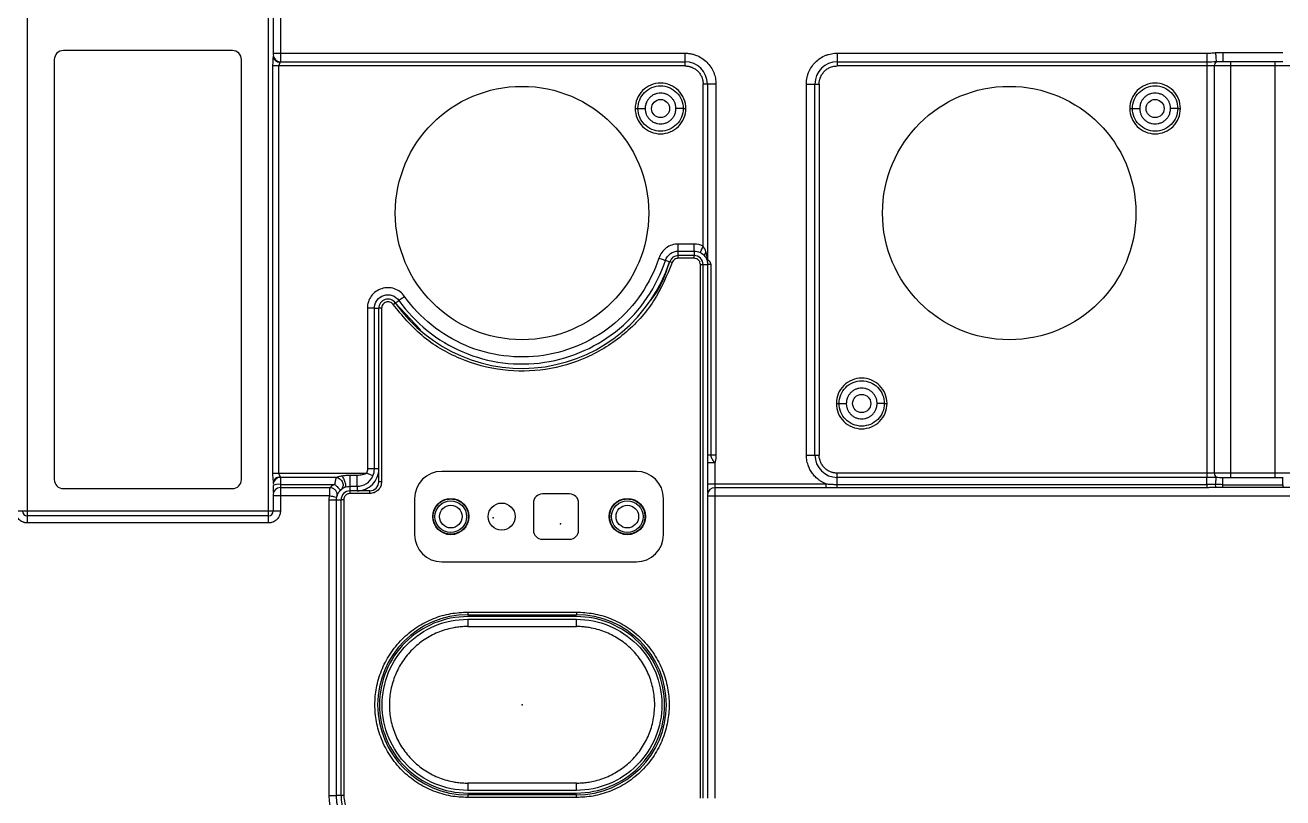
# Model space of a CAD drawing. Header units: millimetres. Extents: x -1 to 1576, y 30 to 633.
# Drawn here: x 791.5 to 930.4, y 96.2 to 181.6 of the extents above; entities that cross this region are included whole.
import ezdxf

# ---------------------------------------------------------------- set-up
doc = ezdxf.new("R2010")
doc.units = ezdxf.units.MM
doc.header["$PDSIZE"] = -1

msp = doc.modelspace()

# ---------------------------------------------------------------- linework, layer by layer
at = {"color": 7, "linetype": 'Continuous', "lineweight": 25}
for p, q in [((791.68, 234.83), (791.68, 126.61)), ((818.35, 126.61), (818.35, 234.83)), ((818.85, 184.91), (818.85, 178.34)), ((819.65, 185.71), (819.65, 177.53)), ((814.35, 178.81), (795.68, 178.81)), ((818.85, 178.21), (818.83, 177.95)), ((818.85, 178.53), (864.35, 178.53)), ((864.35, 178.53), (864.35, 177.11)), ((881.17, 178.53), (921.98, 178.53)), ((881.17, 178.53), (881.17, 177.11)), ((923.77, 178.61), (930.39, 178.61)), ((794.68, 177.81), (794.68, 131.41)), ((815.35, 131.41), (815.35, 177.81)), ((818.79, 177.11), (818.79, 132.11)), ((864.35, 177.11), (819.5, 177.11)), ((819.5, 132.11), (819.5, 177.11)), ((819.65, 177.58), (864.35, 177.58)), ((881.17, 177.58), (921.98, 177.58)), ((972.99, 177.11), (881.17, 177.11)), ((921.98, 177.58), (921.98, 131.64)), ((922.86, 132.11), (922.86, 177.11)), ((923.72, 177.61), (923.77, 177.62)), ((923.77, 177.61), (930.39, 177.61)), ((924.6, 177.61), (924.6, 131.61)), ((929.56, 131.61), (929.56, 177.61)), ((867.77, 175.11), (866.35, 175.11)), ((866.35, 157.2), (866.35, 175.11)), ((866.82, 175.11), (866.82, 155.74)), ((867.77, 175.11), (867.77, 134.11)), ((877.76, 134.11), (877.76, 175.11)), ((877.76, 175.11), (879.17, 175.11)), ((878.7, 134.11), (878.7, 175.11)), ((879.17, 175.11), (879.17, 134.11)), ((865.35, 157.43), (863.61, 157.43)), ((863.61, 156.65), (865.35, 156.65)), ((863.61, 155.86), (863.61, 156.16)), ((865.35, 156.16), (863.61, 156.16)), ((865.35, 155.86), (863.61, 155.86)), ((865.35, 155.86), (865.35, 156.16)), ((866.49, 156.13), (866.51, 156.16)), ((862.94, 155.38), (862.66, 155.48)), ((866.05, 96.2), (866.05, 155.16)), ((866.05, 155.16), (866.35, 155.16)), ((866.35, 96.2), (866.35, 155.16)), ((866.85, 155.16), (866.85, 134.11)), ((867.19, 155.16), (867.19, 134.11)), ((829.27, 150.34), (829.27, 132.58)), ((830.04, 132.58), (830.04, 150.34)), ((830.53, 132.58), (830.53, 150.34)), ((830.53, 131.16), (830.53, 150.34)), ((830.83, 150.34), (830.53, 150.34)), ((830.83, 150.34), (830.83, 131.16)), ((832.1, 150.75), (832.35, 150.92)), ((832.35, 150.92), (835.15, 147.94)), ((867.77, 134.11), (867.19, 134.11)), ((877.76, 134.11), (879.17, 134.11)), ((819.5, 132.11), (829.17, 132.11)), ((858.98, 132.31), (837.48, 132.31)), ((866.85, 133.24), (866.85, 130.94)), ((867.65, 133.24), (867.65, 96.2)), ((881.17, 130.87), (881.17, 132.11)), ((972.99, 132.11), (881.17, 132.11)), ((819.65, 131.69), (819.65, 127.91)), ((825.83, 131.64), (819.65, 131.64)), ((819.65, 130.87), (825.67, 130.87)), ((828.12, 131.86), (827.35, 131.86)), ((827.35, 130.66), (828.12, 130.66)), ((830.83, 131.16), (830.53, 131.16)), ((866.85, 130.94), (879.91, 130.94)), ((921.98, 131.64), (881.17, 131.64)), ((881.17, 130.87), (921.98, 130.87)), ((923.77, 131.6), (923.67, 131.61)), ((930.39, 131.61), (923.77, 131.61)), ((923.77, 130.84), (930.39, 130.84)), ((930.44, 131.61), (930.39, 131.61)), ((930.39, 130.84), (930.39, 130.51)), ((795.68, 130.41), (814.35, 130.41)), ((818.85, 129.79), (818.85, 127.91)), ((825.1, 129.61), (818.85, 129.61)), ((825.14, 130.5), (819.65, 130.5)), ((827.35, 129.86), (827.35, 130.16)), ((829.53, 130.16), (827.35, 130.16)), ((829.53, 129.86), (827.35, 129.86)), ((829.53, 129.86), (829.53, 130.16)), ((834.48, 129.31), (834.48, 125.31)), ((851.6, 129.81), (848.6, 129.81)), ((861.98, 125.31), (861.98, 129.31)), ((866.85, 129.79), (866.85, 96.2)), ((866.85, 129.61), (1148.02, 129.61)), ((879.91, 130.5), (867.65, 130.5)), ((921.98, 130.5), (881.17, 130.5)), ((930.39, 130.51), (923.77, 130.51)), ((819.65, 127.91), (790.38, 127.91)), ((825.05, 96.49), (825.05, 129.16)), ((825.85, 96.49), (825.85, 129.16)), ((826.35, 96.49), (826.35, 129.16)), ((826.65, 129.16), (826.35, 129.16)), ((826.65, 129.16), (826.65, 96.49)), ((847.6, 128.81), (847.6, 125.81)), ((852.6, 125.81), (852.6, 128.81)), ((818.35, 127.41), (791.68, 127.41)), ((818.35, 126.61), (791.68, 126.61)), ((848.6, 124.81), (851.6, 124.81)), ((837.48, 122.31), (858.98, 122.31)), ((840.35, 116.76), (852.35, 116.76)), ((840.35, 116.76), (840.35, 116.46)), ((852.35, 116.76), (852.35, 116.46)), ((840.35, 116.46), (852.35, 116.46)), ((852.35, 116.26), (840.35, 116.26)), ((840.35, 115.96), (852.35, 115.96)), ((840.35, 115.16), (852.35, 115.16)), ((852.35, 97.86), (840.35, 97.86)), ((826.65, 96.49), (826.35, 96.49)), ((852.35, 97.06), (840.35, 97.06)), ((840.35, 96.76), (852.35, 96.76)), ((840.35, 96.56), (840.35, 96.26)), ((852.35, 96.56), (840.35, 96.56)), ((852.35, 96.26), (840.35, 96.26)), ((852.35, 96.26), (852.35, 96.56))]:
    msp.add_line(p, q, dxfattribs=at)
for centre, radius in [((846.35, 160.86), 14), ((900.17, 160.86), 14), ((838.48, 127.31), 2), ((857.98, 127.31), 2), ((838.48, 127.31), 1.75), ((838.48, 127.31), 1.25), ((844.1, 127.31), 1.5), ((857.98, 127.31), 1.75), ((857.98, 127.31), 1.25)]:
    msp.add_circle(centre, radius, dxfattribs=at)
at = {"color": 141}
for centre in [(861.65, 172.41), (916.28, 172.41), (883.87, 139.81)]:
    msp.add_circle(centre, 1, dxfattribs=at)
at = {"color": 7, "linetype": 'Continuous', "lineweight": 25}
for centre, radius, start, end in [((795.68, 177.81), 1, 90, 180), ((814.35, 177.81), 1, 360, 90), ((819.63, 178.36), 0.778, 181.7358, 271.6365), ((864.35, 175.11), 2.47, 360, 90), ((881.17, 175.11), 2.47, 90, 180), ((923.41, 177.19), 0.562, 132.435, 187.8232), ((863.61, 155.16), 1, 90, 161.722), ((865.35, 155.16), 1, 0, 90), ((846.35, 160.86), 17.17, 215.3728, 341.722), ((831.53, 150.34), 1, 35.3728, 180), ((881.17, 134.11), 2.47, 180, 270), ((837.48, 129.31), 3, 90, 180), ((858.98, 129.31), 3, 360, 90), ((923.41, 132.04), 0.562, 172.1767, 227.5651), ((795.68, 131.41), 1, 180, 270), ((814.35, 131.41), 1, 270, 0), ((819.63, 130.86), 0.778, 88.3635, 178.2642), ((819.46, 129.58), 1.31, 81.4434, 117.6213), ((829.53, 131.16), 1, 270, 0), ((819.61, 129.75), 0.76, 86.9135, 176.5385), ((827.35, 129.16), 1, 90, 180), ((848.6, 128.81), 1, 90, 180), ((851.6, 128.81), 1, 0, 90), ((867.61, 129.74), 0.758, 86.7061, 176.2751), ((791.68, 127.91), 0.5, 180, 270), ((818.35, 127.91), 0.5, 270, 0), ((837.48, 125.31), 3, 180, 270), ((848.6, 125.81), 1, 180, 270), ((851.6, 125.81), 1, 270, 0), ((858.98, 125.31), 3, 270, 360), ((840.35, 106.51), 9.95, 90, 270), ((852.35, 106.51), 9.95, 270, 90), ((831.35, 96.49), 5, 180, 266.543)]:
    msp.add_arc(centre, radius, start, end, dxfattribs=at)
for points, knots in [([(818.83, 177.95), (818.83, 177.86), (818.81, 177.6), (818.8, 177.31), (818.79, 177.11)], [0, 0, 0, 0, 0.326958, 1, 1, 1, 1]), ([(818.87, 178.08), (818.86, 178.06), (818.86, 178.03), (818.85, 177.99), (818.84, 177.96)], [0, 0, 0, 0, 0.467361, 1, 1, 1, 1]), ([(818.85, 178.21), (818.85, 178.03), (818.94, 177.86), (819.24, 177.61), (819.44, 177.53), (819.65, 177.53)], [0, 0, 0, 0, 0.5, 0.5, 1, 1, 1, 1]), ([(864.35, 178.53), (864.41, 178.53), (864.54, 178.52), (864.72, 178.51), (864.9, 178.48), (865.08, 178.45), (865.26, 178.41), (865.43, 178.35), (865.77, 178.23), (866.24, 177.99), (866.78, 177.54), (867.23, 177), (867.49, 176.49), (867.64, 176.07), (867.71, 175.75), (867.76, 175.44), (867.76, 175.22), (867.77, 175.11)], [0, 0, 0, 0, 0.034552, 0.068858, 0.103016, 0.137128, 0.171294, 0.205615, 0.240191, 0.37006, 0.500029, 0.629897, 0.759866, 0.820152, 0.879909, 0.939678, 1, 1, 1, 1]), ([(877.76, 175.11), (877.76, 175.17), (877.76, 175.3), (877.77, 175.48), (877.8, 175.66), (877.83, 175.84), (877.88, 176.02), (877.93, 176.2), (878.05, 176.53), (878.3, 177), (878.74, 177.54), (879.28, 177.99), (879.79, 178.25), (880.22, 178.4), (880.53, 178.47), (880.85, 178.52), (881.06, 178.52), (881.17, 178.53)], [0, 0, 0, 0, 0.034552, 0.068858, 0.103016, 0.137128, 0.171294, 0.205615, 0.240191, 0.37006, 0.500029, 0.629897, 0.759866, 0.820152, 0.879909, 0.939678, 1, 1, 1, 1]), ([(921.98, 178.53), (922.06, 178.53), (922.22, 178.53), (922.45, 178.54), (922.7, 178.57), (922.87, 178.58), (922.95, 178.59)], [0, 0, 0, 0, 0.232371, 0.485289, 0.737412, 1, 1, 1, 1]), ([(921.98, 178.53), (921.98, 178.32), (921.98, 178.12), (921.98, 177.78), (921.98, 177.65), (921.98, 177.58)], [0, 0, 0, 0, 0.5, 0.5, 1, 1, 1, 1]), ([(922.95, 178.59), (923.01, 178.59), (923.13, 178.6), (923.32, 178.61), (923.54, 178.61), (923.69, 178.61), (923.77, 178.61)], [0, 0, 0, 0, 0.2078705, 0.4437567, 0.7077728, 1, 1, 1, 1]), ([(922.95, 178.59), (922.97, 178.35), (922.99, 178.12), (923.02, 177.77), (923.03, 177.64), (923.03, 177.6)], [0, 0, 0, 0, 0.5, 0.5, 1, 1, 1, 1]), ([(923.77, 178.61), (923.77, 178.35), (923.77, 178.09), (923.77, 177.72), (923.77, 177.61), (923.77, 177.61)], [0, 0, 0, 0, 0.5, 0.5, 1, 1, 1, 1]), ([(819.5, 177.11), (819.36, 177.11), (819.21, 177.11), (818.96, 177.11), (818.86, 177.11), (818.79, 177.11)], [0, 0, 0, 0, 0.5, 0.5, 1, 1, 1, 1]), ([(819.5, 177.11), (819.51, 177.13), (819.51, 177.16), (819.52, 177.22), (819.54, 177.28), (819.57, 177.34), (819.6, 177.4), (819.63, 177.45), (819.65, 177.49), (819.65, 177.52), (819.65, 177.53)], [0, 0, 0, 0, 0.093473, 0.199227, 0.318609, 0.452554, 0.639913, 0.713269, 0.868005, 1, 1, 1, 1]), ([(864.35, 177.11), (864.39, 177.11), (864.48, 177.11), (864.61, 177.1), (864.74, 177.08), (864.87, 177.05), (864.99, 177.01), (865.2, 176.93), (865.47, 176.79), (865.77, 176.54), (866.03, 176.23), (866.19, 175.92), (866.29, 175.63), (866.34, 175.37), (866.35, 175.2), (866.35, 175.11)], [0, 0, 0, 0, 0.041979, 0.083607, 0.125063, 0.166528, 0.208185, 0.250211, 0.375054, 0.500065, 0.624908, 0.749919, 0.833484, 0.91636, 1, 1, 1, 1]), ([(879.17, 175.11), (879.17, 175.16), (879.17, 175.24), (879.19, 175.36), (879.2, 175.49), (879.23, 175.61), (879.27, 175.73), (879.34, 175.94), (879.49, 176.22), (879.75, 176.54), (880.06, 176.8), (880.38, 176.96), (880.67, 177.06), (880.92, 177.1), (881.09, 177.11), (881.17, 177.11)], [0, 0, 0, 0, 0.040276, 0.080243, 0.120058, 0.159883, 0.199877, 0.240199, 0.370043, 0.500057, 0.629901, 0.759916, 0.840121, 0.919721, 1, 1, 1, 1]), ([(864.45, 172.41), (864.45, 172.78), (864.38, 173.15), (864.1, 173.82), (863.89, 174.13), (863.37, 174.65), (863.06, 174.86), (862.38, 175.14), (862.02, 175.21), (861.28, 175.21), (860.92, 175.14), (860.24, 174.86), (859.93, 174.65), (859.41, 174.13), (859.2, 173.82), (858.92, 173.15), (858.85, 172.78), (858.85, 172.41)], [0, 0, 0, 0, 0.125, 0.125, 0.25, 0.25, 0.375, 0.375, 0.5, 0.5, 0.625, 0.625, 0.75, 0.75, 0.875, 0.875, 1, 1, 1, 1]), ([(919.08, 172.41), (919.08, 172.78), (919.01, 173.15), (918.73, 173.82), (918.52, 174.13), (918, 174.65), (917.69, 174.86), (917.02, 175.14), (916.65, 175.21), (915.92, 175.21), (915.55, 175.14), (914.87, 174.86), (914.56, 174.65), (914.05, 174.13), (913.84, 173.82), (913.56, 173.15), (913.48, 172.78), (913.48, 172.41)], [0, 0, 0, 0, 0.125, 0.125, 0.25, 0.25, 0.375, 0.375, 0.5, 0.5, 0.625, 0.625, 0.75, 0.75, 0.875, 0.875, 1, 1, 1, 1]), ([(859.15, 172.41), (859.15, 172.74), (859.22, 173.07), (859.47, 173.67), (859.65, 173.95), (860.11, 174.41), (860.39, 174.6), (861, 174.85), (861.32, 174.91), (861.98, 174.91), (862.31, 174.85), (862.91, 174.6), (863.19, 174.41), (863.65, 173.95), (863.84, 173.67), (864.09, 173.07), (864.15, 172.74), (864.15, 172.41)], [0, 0, 0, 0, 0.125, 0.125, 0.25, 0.25, 0.375, 0.375, 0.5, 0.5, 0.625, 0.625, 0.75, 0.75, 0.875, 0.875, 1, 1, 1, 1]), ([(863.35, 172.41), (863.35, 172.46), (863.35, 172.55), (863.33, 172.68), (863.31, 172.81), (863.27, 172.94), (863.2, 173.13), (863.07, 173.36), (862.86, 173.62), (862.6, 173.84), (862.31, 173.99), (861.99, 174.09), (861.65, 174.12), (861.32, 174.09), (861, 173.99), (860.7, 173.84), (860.44, 173.62), (860.23, 173.36), (860.09, 173.1), (860, 172.85), (859.96, 172.64), (859.95, 172.49), (859.95, 172.41)], [0, 0, 0, 0, 0.0251787, 0.0501305, 0.0750111, 0.0999776, 0.1251857, 0.1875872, 0.2500924, 0.3125006, 0.3750105, 0.4374744, 0.5000396, 0.5625052, 0.6250657, 0.6874643, 0.7499708, 0.8123744, 0.8748727, 0.9166785, 0.958145, 1, 1, 1, 1]), ([(913.78, 172.41), (913.78, 172.74), (913.85, 173.07), (914.1, 173.67), (914.29, 173.95), (914.75, 174.41), (915.02, 174.6), (915.63, 174.85), (915.96, 174.91), (916.61, 174.91), (916.94, 174.85), (917.54, 174.6), (917.82, 174.41), (918.28, 173.95), (918.47, 173.67), (918.72, 173.07), (918.78, 172.74), (918.78, 172.41)], [0, 0, 0, 0, 0.125, 0.125, 0.25, 0.25, 0.375, 0.375, 0.5, 0.5, 0.625, 0.625, 0.75, 0.75, 0.875, 0.875, 1, 1, 1, 1]), ([(917.98, 172.41), (917.98, 172.46), (917.98, 172.55), (917.97, 172.68), (917.94, 172.81), (917.9, 172.94), (917.83, 173.13), (917.71, 173.36), (917.49, 173.62), (917.24, 173.84), (916.94, 173.99), (916.62, 174.09), (916.28, 174.12), (915.95, 174.09), (915.63, 173.99), (915.33, 173.84), (915.07, 173.62), (914.86, 173.36), (914.72, 173.1), (914.64, 172.85), (914.59, 172.64), (914.59, 172.49), (914.58, 172.41)], [0, 0, 0, 0, 0.025179, 0.05013, 0.075011, 0.099978, 0.125186, 0.187587, 0.250092, 0.312501, 0.375011, 0.437474, 0.50004, 0.562505, 0.625066, 0.687464, 0.749971, 0.812374, 0.874873, 0.916678, 0.958145, 1, 1, 1, 1]), ([(858.85, 172.41), (858.93, 172.41), (859.01, 172.41), (859.12, 172.41), (859.15, 172.41), (859.15, 172.41)], [0, 0, 0, 0, 0.5, 0.5, 1, 1, 1, 1]), ([(858.85, 172.41), (858.85, 172.05), (858.92, 171.68), (859.2, 171), (859.41, 170.69), (859.93, 170.17), (860.24, 169.97), (860.92, 169.69), (861.28, 169.61), (862.02, 169.61), (862.38, 169.69), (863.06, 169.97), (863.37, 170.17), (863.89, 170.69), (864.1, 171), (864.38, 171.68), (864.45, 172.05), (864.45, 172.41)], [0, 0, 0, 0, 0.125, 0.125, 0.25, 0.25, 0.375, 0.375, 0.5, 0.5, 0.625, 0.625, 0.75, 0.75, 0.875, 0.875, 1, 1, 1, 1]), ([(864.15, 172.41), (864.15, 172.09), (864.09, 171.76), (863.84, 171.15), (863.65, 170.88), (863.19, 170.41), (862.91, 170.23), (862.31, 169.98), (861.98, 169.91), (861.32, 169.91), (861, 169.98), (860.39, 170.23), (860.11, 170.41), (859.65, 170.88), (859.47, 171.15), (859.22, 171.76), (859.15, 172.09), (859.15, 172.41)], [0, 0, 0, 0, 0.125, 0.125, 0.25, 0.25, 0.375, 0.375, 0.5, 0.5, 0.625, 0.625, 0.75, 0.75, 0.875, 0.875, 1, 1, 1, 1]), ([(859.15, 172.41), (859.15, 172.41), (859.24, 172.41), (859.53, 172.41), (859.74, 172.41), (859.95, 172.41)], [0, 0, 0, 0, 0.5, 0.5, 1, 1, 1, 1]), ([(859.95, 172.41), (859.95, 172.37), (859.95, 172.28), (859.97, 172.15), (860, 172.02), (860.03, 171.89), (860.1, 171.7), (860.23, 171.46), (860.44, 171.2), (860.7, 170.99), (861, 170.83), (861.32, 170.73), (861.65, 170.7), (861.98, 170.73), (862.31, 170.83), (862.6, 170.99), (862.86, 171.2), (863.07, 171.46), (863.21, 171.73), (863.3, 171.97), (863.34, 172.19), (863.35, 172.34), (863.35, 172.41)], [0, 0, 0, 0, 0.025108, 0.050018, 0.074887, 0.09987, 0.125122, 0.187514, 0.250079, 0.312484, 0.374988, 0.437452, 0.500017, 0.562482, 0.625047, 0.687453, 0.749962, 0.812367, 0.874868, 0.916676, 0.958145, 1, 1, 1, 1]), ([(864.15, 172.41), (864.15, 172.41), (864.06, 172.41), (863.77, 172.41), (863.56, 172.41), (863.35, 172.41)], [0, 0, 0, 0, 0.5, 0.5, 1, 1, 1, 1]), ([(864.15, 172.41), (864.15, 172.41), (864.06, 172.41), (863.77, 172.41), (863.56, 172.41), (863.35, 172.41)], [0, 0, 0, 0, 0.5, 0.5, 1, 1, 1, 1]), ([(864.15, 172.41), (864.15, 172.41), (864.18, 172.41), (864.29, 172.41), (864.37, 172.41), (864.45, 172.41)], [0, 0, 0, 0, 0.5, 0.5, 1, 1, 1, 1]), ([(913.48, 172.41), (913.56, 172.41), (913.64, 172.41), (913.75, 172.41), (913.78, 172.41), (913.78, 172.41)], [0, 0, 0, 0, 0.5, 0.5, 1, 1, 1, 1]), ([(913.48, 172.41), (913.48, 172.05), (913.56, 171.68), (913.84, 171), (914.05, 170.69), (914.56, 170.17), (914.87, 169.97), (915.55, 169.69), (915.92, 169.61), (916.65, 169.61), (917.02, 169.69), (917.69, 169.97), (918, 170.17), (918.52, 170.69), (918.73, 171), (919.01, 171.68), (919.08, 172.05), (919.08, 172.41)], [0, 0, 0, 0, 0.125, 0.125, 0.25, 0.25, 0.375, 0.375, 0.5, 0.5, 0.625, 0.625, 0.75, 0.75, 0.875, 0.875, 1, 1, 1, 1]), ([(918.78, 172.41), (918.78, 172.09), (918.72, 171.76), (918.47, 171.15), (918.28, 170.88), (917.82, 170.41), (917.54, 170.23), (916.94, 169.98), (916.61, 169.91), (915.96, 169.91), (915.63, 169.98), (915.02, 170.23), (914.75, 170.41), (914.29, 170.88), (914.1, 171.15), (913.85, 171.76), (913.78, 172.09), (913.78, 172.41)], [0, 0, 0, 0, 0.125, 0.125, 0.25, 0.25, 0.375, 0.375, 0.5, 0.5, 0.625, 0.625, 0.75, 0.75, 0.875, 0.875, 1, 1, 1, 1]), ([(913.78, 172.41), (913.78, 172.41), (913.87, 172.41), (914.17, 172.41), (914.37, 172.41), (914.58, 172.41)], [0, 0, 0, 0, 0.5, 0.5, 1, 1, 1, 1]), ([(914.58, 172.41), (914.59, 172.37), (914.59, 172.28), (914.6, 172.15), (914.63, 172.02), (914.67, 171.89), (914.73, 171.7), (914.86, 171.46), (915.07, 171.2), (915.33, 170.99), (915.63, 170.83), (915.95, 170.73), (916.28, 170.7), (916.62, 170.73), (916.94, 170.83), (917.24, 170.99), (917.49, 171.2), (917.71, 171.46), (917.85, 171.73), (917.93, 171.97), (917.98, 172.19), (917.98, 172.34), (917.98, 172.41)], [0, 0, 0, 0, 0.025108, 0.050018, 0.074887, 0.09987, 0.125122, 0.187514, 0.250079, 0.312484, 0.374988, 0.437452, 0.500017, 0.562482, 0.625047, 0.687453, 0.749962, 0.812367, 0.874868, 0.916676, 0.958145, 1, 1, 1, 1]), ([(918.78, 172.41), (918.78, 172.41), (918.7, 172.41), (918.4, 172.41), (918.19, 172.41), (917.98, 172.41)], [0, 0, 0, 0, 0.5, 0.5, 1, 1, 1, 1]), ([(918.78, 172.41), (918.78, 172.41), (918.82, 172.41), (918.93, 172.41), (919.01, 172.41), (919.08, 172.41)], [0, 0, 0, 0, 0.5, 0.5, 1, 1, 1, 1]), ([(863.61, 157.43), (863.14, 157.43), (862.66, 157.28), (861.9, 156.72), (861.61, 156.32), (861.46, 155.87)], [0, 0, 0, 0, 0.5, 0.5, 1, 1, 1, 1]), ([(863.61, 156.65), (863.61, 156.69), (863.61, 156.79), (863.61, 157.07), (863.61, 157.25), (863.61, 157.43)], [0, 0, 0, 0, 0.5, 0.5, 1, 1, 1, 1]), ([(865.35, 156.65), (865.35, 156.69), (865.35, 156.79), (865.35, 157.07), (865.35, 157.25), (865.35, 157.43)], [0, 0, 0, 0, 0.5, 0.5, 1, 1, 1, 1]), ([(866.35, 157.2), (866.27, 157.04), (866.19, 156.88), (866.07, 156.62), (866.03, 156.53), (866.01, 156.5)], [0, 0, 0, 0, 0.5, 0.5, 1, 1, 1, 1]), ([(832.74, 151.2), (833.63, 149.95), (834.69, 148.83), (837.08, 146.9), (838.41, 146.11), (841.23, 144.91), (842.72, 144.5), (845.77, 144.12), (847.31, 144.13), (850.35, 144.59), (851.83, 145.03), (854.63, 146.29), (855.93, 147.12), (858.28, 149.09), (859.31, 150.24), (861.03, 152.78), (861.72, 154.17), (862.2, 155.63)], [0, 0, 0, 0, 0.125, 0.125, 0.25, 0.25, 0.375, 0.375, 0.5, 0.5, 0.625, 0.625, 0.75, 0.75, 0.875, 0.875, 1, 1, 1, 1]), ([(861.46, 155.87), (861, 154.49), (860.35, 153.16), (858.71, 150.74), (857.72, 149.64), (855.49, 147.76), (854.24, 146.97), (851.58, 145.77), (850.16, 145.35), (847.27, 144.91), (845.79, 144.9), (842.89, 145.27), (841.47, 145.65), (838.78, 146.79), (837.51, 147.55), (835.24, 149.39), (834.22, 150.46), (833.38, 151.65)], [0, 0, 0, 0, 0.125, 0.125, 0.25, 0.25, 0.375, 0.375, 0.5, 0.5, 0.625, 0.625, 0.75, 0.75, 0.875, 0.875, 1, 1, 1, 1]), ([(861.46, 155.87), (861.63, 155.82), (861.8, 155.76), (862.06, 155.67), (862.16, 155.64), (862.2, 155.63)], [0, 0, 0, 0, 0.5, 0.5, 1, 1, 1, 1]), ([(862.2, 155.63), (862.29, 155.92), (862.49, 156.19), (862.99, 156.55), (863.3, 156.65), (863.61, 156.65)], [0, 0, 0, 0, 0.5, 0.5, 1, 1, 1, 1]), ([(862.2, 155.63), (862.22, 155.62), (862.28, 155.6), (862.45, 155.55), (862.55, 155.51), (862.66, 155.48)], [0, 0, 0, 0, 0.5, 0.5, 1, 1, 1, 1]), ([(863.61, 155.86), (863.54, 155.86), (863.39, 155.84), (863.19, 155.74), (863.03, 155.58), (862.97, 155.45), (862.94, 155.38)], [0, 0, 0, 0, 0.243778, 0.5, 0.756222, 1, 1, 1, 1]), ([(863.61, 156.16), (863.61, 156.27), (863.61, 156.39), (863.61, 156.56), (863.61, 156.62), (863.61, 156.65)], [0, 0, 0, 0, 0.5, 0.5, 1, 1, 1, 1]), ([(865.35, 156.65), (865.35, 156.62), (865.35, 156.56), (865.35, 156.39), (865.35, 156.27), (865.35, 156.16)], [0, 0, 0, 0, 0.5, 0.5, 1, 1, 1, 1]), ([(866.05, 155.16), (866.04, 155.25), (866.03, 155.39), (865.94, 155.55), (865.85, 155.66), (865.74, 155.75), (865.58, 155.84), (865.44, 155.85), (865.35, 155.86)], [0, 0, 0, 0, 0.239443, 0.369477, 0.5, 0.630034, 0.760557, 1, 1, 1, 1]), ([(866.67, 156.56), (866.59, 156.46), (866.54, 156.36), (866.5, 156.19), (866.51, 156.12), (866.54, 156.07)], [0, 0, 0, 0, 0.5, 0.5, 1, 1, 1, 1]), ([(866.82, 155.74), (866.83, 155.74), (866.85, 155.72), (866.89, 155.69), (866.92, 155.66), (866.96, 155.62), (867, 155.58), (867.05, 155.53), (867.1, 155.46), (867.15, 155.37), (867.19, 155.27), (867.19, 155.2), (867.19, 155.16)], [0, 0, 0, 0, 0.094042, 0.184659, 0.272277, 0.357367, 0.440443, 0.522057, 0.649097, 0.767168, 0.88617, 1, 1, 1, 1]), ([(862.94, 155.38), (862.33, 153.93), (861.09, 150.96), (857.75, 147.33), (853.62, 144.72), (848.98, 143.37), (844.15, 143.3), (839.43, 144.58), (835.18, 147.06), (833.11, 149.54), (832.1, 150.75)], [0, 0, 0, 0, 0.122595, 0.25, 0.377405, 0.5, 0.622595, 0.75, 0.877405, 1, 1, 1, 1]), ([(860.52, 151.18), (860.54, 151.2), (861.61, 152.39), (862.14, 153.95), (862.66, 155.48)], [0, 0, 0, 0, 0.018424, 1, 1, 1, 1]), ([(866.35, 155.16), (866.48, 155.16), (866.61, 155.16), (866.8, 155.16), (866.85, 155.16), (866.85, 155.16)], [0, 0, 0, 0, 0.5, 0.5, 1, 1, 1, 1]), ([(866.8, 155.54), (866.81, 155.52), (866.82, 155.47), (866.84, 155.34), (866.85, 155.25), (866.85, 155.16)], [0, 0, 0, 0, 0.5, 0.5, 1, 1, 1, 1]), ([(867.19, 155.16), (867.09, 155.16), (867, 155.16), (866.88, 155.16), (866.85, 155.16), (866.85, 155.16)], [0, 0, 0, 0, 0.5, 0.5, 1, 1, 1, 1]), ([(833.38, 151.65), (833.1, 152.04), (832.7, 152.34), (831.8, 152.64), (831.3, 152.64), (830.39, 152.36), (829.98, 152.06), (829.56, 151.49), (829.45, 151.27), (829.3, 150.82), (829.27, 150.58), (829.27, 150.34)], [0, 0, 0, 0, 0.25, 0.25, 0.5, 0.5, 0.75, 0.75, 0.875, 0.875, 1, 1, 1, 1]), ([(830.04, 150.34), (830.04, 150.66), (830.15, 150.97), (830.52, 151.47), (830.78, 151.66), (831.38, 151.85), (831.71, 151.85), (832.3, 151.65), (832.56, 151.46), (832.74, 151.2)], [0, 0, 0, 0, 0.25, 0.25, 0.5, 0.5, 0.75, 0.75, 1, 1, 1, 1]), ([(832.74, 151.2), (832.78, 151.23), (832.86, 151.29), (833.09, 151.45), (833.23, 151.55), (833.38, 151.65)], [0, 0, 0, 0, 0.5, 0.5, 1, 1, 1, 1]), ([(830.04, 150.34), (830, 150.34), (829.9, 150.34), (829.62, 150.34), (829.44, 150.34), (829.27, 150.34)], [0, 0, 0, 0, 0.5, 0.5, 1, 1, 1, 1]), ([(830.04, 150.34), (830.07, 150.34), (830.13, 150.34), (830.31, 150.34), (830.42, 150.34), (830.53, 150.34)], [0, 0, 0, 0, 0.5, 0.5, 1, 1, 1, 1]), ([(832.1, 150.75), (832.06, 150.8), (831.96, 150.91), (831.76, 151.02), (831.53, 151.05), (831.32, 151.02), (831.12, 150.92), (830.96, 150.76), (830.85, 150.56), (830.84, 150.41), (830.83, 150.34)], [0, 0, 0, 0, 0.1218365, 0.25, 0.3781635, 0.5, 0.6218365, 0.75, 0.8781635, 1, 1, 1, 1]), ([(832.35, 150.92), (832.44, 150.99), (832.53, 151.05), (832.67, 151.15), (832.72, 151.19), (832.74, 151.2)], [0, 0, 0, 0, 0.5, 0.5, 1, 1, 1, 1]), ([(886.67, 139.81), (886.67, 140.18), (886.6, 140.55), (886.32, 141.22), (886.11, 141.53), (885.59, 142.05), (885.28, 142.26), (884.6, 142.54), (884.24, 142.61), (883.5, 142.61), (883.14, 142.54), (882.46, 142.26), (882.15, 142.05), (881.63, 141.53), (881.42, 141.22), (881.14, 140.55), (881.07, 140.18), (881.07, 139.81)], [0, 0, 0, 0, 0.125, 0.125, 0.25, 0.25, 0.375, 0.375, 0.5, 0.5, 0.625, 0.625, 0.75, 0.75, 0.875, 0.875, 1, 1, 1, 1]), ([(881.37, 139.81), (881.37, 140.14), (881.44, 140.47), (881.69, 141.07), (881.87, 141.35), (882.33, 141.81), (882.61, 142), (883.22, 142.25), (883.54, 142.31), (884.2, 142.31), (884.53, 142.25), (885.13, 142), (885.41, 141.81), (885.87, 141.35), (886.06, 141.07), (886.31, 140.47), (886.37, 140.14), (886.37, 139.81)], [0, 0, 0, 0, 0.125, 0.125, 0.25, 0.25, 0.375, 0.375, 0.5, 0.5, 0.625, 0.625, 0.75, 0.75, 0.875, 0.875, 1, 1, 1, 1]), ([(885.57, 139.81), (885.57, 139.86), (885.57, 139.95), (885.55, 140.08), (885.53, 140.21), (885.49, 140.34), (885.42, 140.53), (885.29, 140.76), (885.08, 141.02), (884.82, 141.24), (884.53, 141.39), (884.21, 141.49), (883.87, 141.52), (883.54, 141.49), (883.22, 141.39), (882.92, 141.24), (882.66, 141.02), (882.45, 140.76), (882.31, 140.5), (882.22, 140.25), (882.18, 140.04), (882.17, 139.89), (882.17, 139.81)], [0, 0, 0, 0, 0.025179, 0.05013, 0.075011, 0.099978, 0.125186, 0.187587, 0.250092, 0.312501, 0.37501, 0.437474, 0.50004, 0.562505, 0.625066, 0.687464, 0.749971, 0.812374, 0.874873, 0.916678, 0.958145, 1, 1, 1, 1]), ([(881.07, 139.81), (881.07, 139.45), (881.14, 139.08), (881.42, 138.4), (881.63, 138.09), (882.15, 137.57), (882.46, 137.37), (883.14, 137.09), (883.5, 137.01), (884.24, 137.01), (884.6, 137.09), (885.28, 137.37), (885.59, 137.57), (886.11, 138.09), (886.32, 138.4), (886.6, 139.08), (886.67, 139.45), (886.67, 139.81)], [0, 0, 0, 0, 0.125, 0.125, 0.25, 0.25, 0.375, 0.375, 0.5, 0.5, 0.625, 0.625, 0.75, 0.75, 0.875, 0.875, 1, 1, 1, 1]), ([(881.07, 139.81), (881.15, 139.81), (881.23, 139.81), (881.34, 139.81), (881.37, 139.81), (881.37, 139.81)], [0, 0, 0, 0, 0.5, 0.5, 1, 1, 1, 1]), ([(886.37, 139.81), (886.37, 139.49), (886.31, 139.16), (886.06, 138.55), (885.87, 138.28), (885.41, 137.81), (885.13, 137.63), (884.53, 137.38), (884.2, 137.31), (883.54, 137.31), (883.22, 137.38), (882.61, 137.63), (882.33, 137.81), (881.87, 138.28), (881.69, 138.55), (881.44, 139.16), (881.37, 139.49), (881.37, 139.81)], [0, 0, 0, 0, 0.125, 0.125, 0.25, 0.25, 0.375, 0.375, 0.5, 0.5, 0.625, 0.625, 0.75, 0.75, 0.875, 0.875, 1, 1, 1, 1]), ([(881.37, 139.81), (881.37, 139.81), (881.46, 139.81), (881.75, 139.81), (881.96, 139.81), (882.17, 139.81)], [0, 0, 0, 0, 0.5, 0.5, 1, 1, 1, 1]), ([(881.37, 139.81), (881.37, 139.81), (881.46, 139.81), (881.75, 139.81), (881.96, 139.81), (882.17, 139.81)], [0, 0, 0, 0, 0.5, 0.5, 1, 1, 1, 1]), ([(882.17, 139.81), (882.17, 139.77), (882.17, 139.68), (882.19, 139.55), (882.22, 139.42), (882.25, 139.29), (882.32, 139.1), (882.45, 138.86), (882.66, 138.6), (882.92, 138.39), (883.22, 138.23), (883.54, 138.13), (883.87, 138.1), (884.2, 138.13), (884.53, 138.23), (884.82, 138.39), (885.08, 138.6), (885.29, 138.86), (885.43, 139.13), (885.52, 139.37), (885.56, 139.59), (885.57, 139.74), (885.57, 139.81)], [0, 0, 0, 0, 0.025108, 0.050018, 0.074887, 0.09987, 0.125122, 0.187514, 0.250079, 0.312484, 0.374988, 0.437452, 0.500017, 0.562482, 0.625047, 0.687453, 0.749962, 0.812367, 0.874868, 0.916676, 0.958145, 1, 1, 1, 1]), ([(886.37, 139.81), (886.37, 139.81), (886.28, 139.81), (885.99, 139.81), (885.78, 139.81), (885.57, 139.81)], [0, 0, 0, 0, 0.5, 0.5, 1, 1, 1, 1]), ([(886.37, 139.81), (886.37, 139.81), (886.4, 139.81), (886.51, 139.81), (886.59, 139.81), (886.67, 139.81)], [0, 0, 0, 0, 0.5, 0.5, 1, 1, 1, 1]), ([(867.19, 134.11), (867.09, 134.11), (867, 134.11), (866.88, 134.11), (866.85, 134.11), (866.85, 134.11)], [0, 0, 0, 0, 0.5, 0.5, 1, 1, 1, 1]), ([(866.85, 134.11), (866.85, 133.95), (866.85, 133.79), (866.85, 133.5), (866.85, 133.36), (866.85, 133.24)], [0, 0, 0, 0, 0.5, 0.5, 1, 1, 1, 1]), ([(867.19, 134.11), (867.19, 134.09), (867.2, 134.05), (867.21, 133.98), (867.23, 133.91), (867.25, 133.84), (867.29, 133.76), (867.36, 133.64), (867.47, 133.46), (867.59, 133.32), (867.65, 133.24)], [0, 0, 0, 0, 0.063619, 0.129952, 0.200654, 0.277118, 0.36048, 0.451648, 0.705688, 1, 1, 1, 1]), ([(867.77, 134.11), (867.76, 134.05), (867.76, 133.94), (867.75, 133.76), (867.73, 133.58), (867.69, 133.41), (867.67, 133.29), (867.65, 133.24)], [0, 0, 0, 0, 0.200541, 0.400271, 0.599729, 0.799459, 1, 1, 1, 1]), ([(879.91, 130.94), (879.86, 130.96), (879.76, 131), (879.61, 131.08), (879.46, 131.15), (879.32, 131.24), (879.18, 131.33), (878.96, 131.51), (878.66, 131.78), (878.34, 132.19), (878.08, 132.64), (877.91, 133.07), (877.82, 133.45), (877.77, 133.78), (877.76, 134), (877.76, 134.11)], [0, 0, 0, 0, 0.040883, 0.08158, 0.122187, 0.162802, 0.203521, 0.244441, 0.372171, 0.500035, 0.627766, 0.75563, 0.837187, 0.918385, 1, 1, 1, 1]), ([(881.17, 132.11), (881.13, 132.11), (881.04, 132.12), (880.92, 132.13), (880.8, 132.15), (880.67, 132.17), (880.55, 132.21), (880.35, 132.28), (880.06, 132.43), (879.75, 132.69), (879.49, 133.01), (879.32, 133.33), (879.23, 133.61), (879.18, 133.86), (879.17, 134.03), (879.17, 134.11)], [0, 0, 0, 0, 0.040276, 0.080243, 0.120058, 0.159883, 0.199877, 0.240199, 0.370043, 0.500057, 0.629901, 0.759916, 0.840121, 0.919721, 1, 1, 1, 1]), ([(818.79, 132.11), (818.79, 131.92), (818.8, 131.72), (818.82, 131.45), (818.83, 131.35), (818.85, 131.18), (818.85, 131.09), (818.85, 131.02)], [0, 0, 0, 0, 0.5, 0.5, 0.75, 0.75, 1, 1, 1, 1]), ([(818.79, 132.11), (818.86, 132.11), (818.96, 132.11), (819.21, 132.11), (819.36, 132.11), (819.5, 132.11)], [0, 0, 0, 0, 0.5, 0.5, 1, 1, 1, 1]), ([(819.65, 131.69), (819.65, 131.7), (819.65, 131.72), (819.64, 131.75), (819.62, 131.78), (819.6, 131.83), (819.56, 131.89), (819.53, 131.97), (819.51, 132.04), (819.51, 132.09), (819.5, 132.11)], [0, 0, 0, 0, 0.085814, 0.181021, 0.287036, 0.36055, 0.547775, 0.722979, 0.872828, 1, 1, 1, 1]), ([(828.12, 130.16), (828.43, 130.16), (828.75, 130.23), (829.33, 130.47), (829.6, 130.65), (830.05, 131.09), (830.23, 131.36), (830.47, 131.95), (830.53, 132.26), (830.53, 132.58)], [0, 0, 0, 0, 0.25, 0.25, 0.5, 0.5, 0.75, 0.75, 1, 1, 1, 1]), ([(829.17, 132.11), (829.08, 132.03), (828.91, 131.97), (828.54, 131.88), (828.33, 131.86), (828.12, 131.86)], [0, 0, 0, 0, 0.5, 0.5, 1, 1, 1, 1]), ([(829.88, 131.8), (829.84, 131.81), (829.75, 131.86), (829.49, 131.97), (829.33, 132.04), (829.17, 132.11)], [0, 0, 0, 0, 0.5, 0.5, 1, 1, 1, 1]), ([(830.04, 132.58), (830, 132.58), (829.9, 132.58), (829.62, 132.58), (829.44, 132.58), (829.27, 132.58)], [0, 0, 0, 0, 0.5, 0.5, 1, 1, 1, 1]), ([(830.53, 132.58), (830.42, 132.58), (830.31, 132.58), (830.13, 132.58), (830.07, 132.58), (830.04, 132.58)], [0, 0, 0, 0, 0.5, 0.5, 1, 1, 1, 1]), ([(867.65, 133.24), (867.44, 133.24), (867.23, 133.24), (866.94, 133.24), (866.85, 133.24), (866.85, 133.24)], [0, 0, 0, 0, 0.5, 0.5, 1, 1, 1, 1]), ([(819.65, 131.69), (819.44, 131.69), (819.24, 131.62), (818.94, 131.37), (818.85, 131.2), (818.85, 131.02)], [0, 0, 0, 0, 0.5, 0.5, 1, 1, 1, 1]), ([(818.85, 130.73), (818.85, 130.63), (818.85, 130.44), (818.85, 130.18), (818.85, 130.04), (818.85, 129.97)], [0, 0, 0, 0, 0.339401, 0.679099, 1, 1, 1, 1]), ([(825.67, 130.87), (825.51, 130.8), (825.39, 130.73), (825.21, 130.6), (825.17, 130.54), (825.14, 130.5)], [0, 0, 0, 0, 0.5, 0.5, 1, 1, 1, 1]), ([(825.67, 130.87), (825.68, 130.9), (825.69, 130.97), (825.71, 131.06), (825.72, 131.13), (825.73, 131.2), (825.75, 131.26), (825.76, 131.3), (825.77, 131.38), (825.79, 131.48), (825.81, 131.58), (825.82, 131.62), (825.83, 131.64)], [0, 0, 0, 0, 0.098569, 0.188133, 0.268689, 0.340236, 0.402773, 0.4563, 0.500816, 0.679858, 0.846212, 1, 1, 1, 1]), ([(825.67, 130.87), (825.75, 130.79), (825.83, 130.71), (825.99, 130.56), (826.05, 130.49), (826.16, 130.36), (826.21, 130.3), (826.26, 130.22), (826.26, 130.2), (826.25, 130.19)], [0, 0, 0, 0, 0.25, 0.25, 0.5, 0.5, 0.75, 0.75, 1, 1, 1, 1]), ([(826.46, 131.79), (826.32, 131.77), (826.2, 131.74), (825.98, 131.69), (825.89, 131.66), (825.83, 131.64)], [0, 0, 0, 0, 0.5, 0.5, 1, 1, 1, 1]), ([(825.83, 131.64), (825.98, 131.62), (826.12, 131.56), (826.37, 131.36), (826.46, 131.23), (826.58, 130.95), (826.59, 130.79), (826.53, 130.51), (826.46, 130.38), (826.36, 130.29)], [0, 0, 0, 0, 0.25, 0.25, 0.5, 0.5, 0.75, 0.75, 1, 1, 1, 1]), ([(827.35, 131.86), (827.2, 131.86), (827.05, 131.86), (826.75, 131.83), (826.6, 131.82), (826.46, 131.79)], [0, 0, 0, 0, 0.5, 0.5, 1, 1, 1, 1]), ([(826.46, 131.79), (826.53, 131.69), (826.6, 131.57), (826.72, 131.3), (826.77, 131.16), (826.83, 130.9), (826.85, 130.79), (826.84, 130.62), (826.81, 130.56), (826.77, 130.55)], [0, 0, 0, 0, 0.25, 0.25, 0.5, 0.5, 0.75, 0.75, 1, 1, 1, 1]), ([(826.77, 130.55), (826.86, 130.58), (826.96, 130.61), (827.15, 130.65), (827.25, 130.66), (827.35, 130.66)], [0, 0, 0, 0, 0.5, 0.5, 1, 1, 1, 1]), ([(827.35, 130.66), (827.35, 130.67), (827.35, 130.72), (827.35, 130.87), (827.35, 130.97), (827.35, 131.21), (827.35, 131.35), (827.35, 131.61), (827.35, 131.75), (827.35, 131.86)], [0, 0, 0, 0, 0.25, 0.25, 0.5, 0.5, 0.75, 0.75, 1, 1, 1, 1]), ([(827.35, 130.16), (827.35, 130.29), (827.35, 130.41), (827.35, 130.59), (827.35, 130.65), (827.35, 130.66)], [0, 0, 0, 0, 0.5, 0.5, 1, 1, 1, 1]), ([(828.12, 130.66), (828.12, 130.67), (828.12, 130.72), (828.12, 130.87), (828.12, 130.97), (828.12, 131.21), (828.12, 131.35), (828.12, 131.61), (828.12, 131.75), (828.12, 131.86)], [0, 0, 0, 0, 0.25, 0.25, 0.5, 0.5, 0.75, 0.75, 1, 1, 1, 1]), ([(828.12, 130.66), (828.48, 130.66), (828.84, 130.76), (829.47, 131.16), (829.73, 131.45), (829.88, 131.8)], [0, 0, 0, 0, 0.5, 0.5, 1, 1, 1, 1]), ([(828.12, 130.66), (828.12, 130.65), (828.12, 130.59), (828.12, 130.41), (828.12, 130.29), (828.12, 130.16)], [0, 0, 0, 0, 0.5, 0.5, 1, 1, 1, 1]), ([(830.83, 131.16), (830.81, 131), (830.79, 130.75), (830.63, 130.44), (830.46, 130.24), (830.25, 130.07), (829.95, 129.91), (829.69, 129.88), (829.53, 129.86)], [0, 0, 0, 0, 0.239443, 0.36959, 0.5, 0.630147, 0.760557, 1, 1, 1, 1]), ([(866.85, 130.94), (866.85, 130.82), (866.85, 130.59), (866.85, 130.26), (866.85, 130.05), (866.85, 129.98), (866.85, 129.97)], [0, 0, 0, 0, 0.314319, 0.640573, 0.966826, 1, 1, 1, 1]), ([(879.91, 130.94), (879.91, 130.85), (879.91, 130.76), (879.91, 130.6), (879.91, 130.54), (879.91, 130.5)], [0, 0, 0, 0, 0.5, 0.5, 1, 1, 1, 1]), ([(879.91, 130.94), (880, 130.93), (880.17, 130.91), (880.42, 130.89), (880.67, 130.88), (880.92, 130.87), (881.09, 130.87), (881.17, 130.87)], [0, 0, 0, 0, 0.206312, 0.408164, 0.606837, 0.80366, 1, 1, 1, 1]), ([(921.98, 130.87), (921.98, 131.04), (921.98, 131.21), (921.98, 131.48), (921.98, 131.58), (921.98, 131.64)], [0, 0, 0, 0, 0.5, 0.5, 1, 1, 1, 1]), ([(922.97, 130.85), (922.99, 131.04), (923, 131.22), (923.02, 131.5), (923.03, 131.59), (923.03, 131.62)], [0, 0, 0, 0, 0.5, 0.5, 1, 1, 1, 1]), ([(923.77, 130.84), (923.77, 131.06), (923.77, 131.26), (923.77, 131.54), (923.77, 131.61), (923.77, 131.61)], [0, 0, 0, 0, 0.5, 0.5, 1, 1, 1, 1]), ([(930.39, 130.84), (930.39, 131.06), (930.39, 131.26), (930.39, 131.54), (930.39, 131.61), (930.39, 131.61)], [0, 0, 0, 0, 0.5, 0.5, 1, 1, 1, 1]), ([(825.05, 129.16), (825.05, 129.21), (825.05, 129.31), (825.07, 129.46), (825.09, 129.56), (825.1, 129.61)], [0, 0, 0, 0, 0.333575, 0.666428, 1, 1, 1, 1]), ([(825.1, 129.61), (825.1, 129.64), (825.1, 129.71), (825.1, 129.8), (825.11, 129.89), (825.11, 129.98), (825.11, 130.06), (825.12, 130.17), (825.13, 130.29), (825.13, 130.41), (825.14, 130.47), (825.14, 130.5)], [0, 0, 0, 0, 0.08409, 0.168184, 0.252281, 0.33638, 0.420483, 0.504589, 0.671182, 0.836317, 1, 1, 1, 1]), ([(825.1, 129.61), (825.3, 129.57), (825.5, 129.53), (825.8, 129.47), (825.88, 129.46), (825.88, 129.46)], [0, 0, 0, 0, 0.5, 0.5, 1, 1, 1, 1]), ([(825.91, 129.57), (825.94, 129.68), (825.94, 129.79), (825.89, 130), (825.84, 130.1), (825.69, 130.28), (825.59, 130.36), (825.38, 130.47), (825.26, 130.5), (825.14, 130.5)], [0, 0, 0, 0, 0.25, 0.25, 0.5, 0.5, 0.75, 0.75, 1, 1, 1, 1]), ([(825.91, 129.57), (825.93, 129.63), (825.96, 129.73), (826.04, 129.9), (826.08, 129.96), (826.16, 130.07), (826.2, 130.13), (826.25, 130.19)], [0, 0, 0, 0, 0.5, 0.5, 0.75, 0.75, 1, 1, 1, 1]), ([(826.36, 130.29), (826.37, 130.3), (826.39, 130.31), (826.43, 130.34), (826.47, 130.38), (826.54, 130.42), (826.63, 130.48), (826.72, 130.52), (826.77, 130.55)], [0, 0, 0, 0, 0.141573, 0.279369, 0.414752, 0.549165, 0.771943, 1, 1, 1, 1]), ([(827.35, 129.86), (827.26, 129.85), (827.13, 129.84), (826.96, 129.75), (826.85, 129.66), (826.76, 129.55), (826.67, 129.39), (826.66, 129.25), (826.65, 129.16)], [0, 0, 0, 0, 0.239443, 0.369477, 0.5, 0.630034, 0.760557, 1, 1, 1, 1]), ([(836.53, 127.31), (836.55, 127.56), (836.59, 127.94), (836.84, 128.39), (837.09, 128.7), (837.4, 128.95), (837.85, 129.19), (838.48, 129.31), (839.1, 129.19), (839.55, 128.95), (839.86, 128.7), (840.12, 128.39), (840.36, 127.94), (840.4, 127.56), (840.43, 127.31)], [0, 0, 0, 0, 0.119721, 0.184817, 0.25, 0.315095, 0.380279, 0.5, 0.619721, 0.684817, 0.75, 0.815095, 0.880279, 1, 1, 1, 1]), ([(856.03, 127.31), (856.05, 127.56), (856.09, 127.94), (856.34, 128.39), (856.59, 128.7), (856.9, 128.95), (857.35, 129.19), (857.98, 129.31), (858.6, 129.19), (859.05, 128.95), (859.36, 128.7), (859.62, 128.39), (859.86, 127.94), (859.9, 127.56), (859.93, 127.31)], [0, 0, 0, 0, 0.119721, 0.184817, 0.25, 0.315095, 0.380279, 0.5, 0.619721, 0.684817, 0.75, 0.815095, 0.880279, 1, 1, 1, 1]), ([(881.17, 130.5), (881.08, 130.5), (880.87, 130.5), (880.54, 130.5), (880.21, 130.5), (880, 130.5), (879.91, 130.5)], [0, 0, 0, 0, 0.221378, 0.492164, 0.7995, 1, 1, 1, 1]), ([(922.98, 130.51), (922.79, 130.51), (922.45, 130.51), (922.12, 130.51), (921.98, 130.5)], [0, 0, 0, 0, 0.580575, 1, 1, 1, 1]), ([(923.77, 130.51), (923.62, 130.51), (923.36, 130.51), (923.1, 130.51), (922.98, 130.51)], [0, 0, 0, 0, 0.5481249, 1, 1, 1, 1]), ([(931.18, 130.51), (931.06, 130.51), (930.8, 130.51), (930.54, 130.51), (930.39, 130.51)], [0, 0, 0, 0, 0.452244, 1, 1, 1, 1]), ([(791.68, 126.61), (791.65, 126.61), (791.58, 126.62), (791.48, 126.63), (791.38, 126.65), (791.28, 126.68), (791.14, 126.73), (790.95, 126.83), (790.76, 126.99), (790.59, 127.19), (790.49, 127.39), (790.42, 127.58), (790.39, 127.74), (790.38, 127.86), (790.38, 127.91)], [0, 0, 0, 0, 0.050241, 0.100109, 0.149915, 0.199975, 0.2506, 0.375316, 0.500054, 0.624533, 0.749509, 0.833401, 0.916411, 1, 1, 1, 1]), ([(819.65, 127.91), (819.65, 127.88), (819.65, 127.81), (819.64, 127.71), (819.62, 127.61), (819.59, 127.51), (819.54, 127.37), (819.44, 127.19), (819.28, 126.99), (819.08, 126.83), (818.88, 126.72), (818.69, 126.65), (818.52, 126.62), (818.41, 126.62), (818.35, 126.61)], [0, 0, 0, 0, 0.050241, 0.100109, 0.149915, 0.199975, 0.2506, 0.375316, 0.500054, 0.624533, 0.749509, 0.833401, 0.916411, 1, 1, 1, 1]), ([(825.05, 129.16), (825.26, 129.16), (825.47, 129.16), (825.76, 129.16), (825.85, 129.16), (825.85, 129.16)], [0, 0, 0, 0, 0.5, 0.5, 1, 1, 1, 1]), ([(825.85, 129.16), (825.85, 129.16), (825.91, 129.16), (826.09, 129.16), (826.22, 129.16), (826.35, 129.16)], [0, 0, 0, 0, 0.5, 0.5, 1, 1, 1, 1]), ([(840.43, 127.31), (840.4, 127.07), (840.36, 126.69), (840.12, 126.23), (839.86, 125.92), (839.55, 125.67), (839.1, 125.44), (838.48, 125.32), (837.85, 125.44), (837.4, 125.67), (837.09, 125.92), (836.84, 126.23), (836.59, 126.69), (836.55, 127.07), (836.53, 127.31)], [0, 0, 0, 0, 0.119721, 0.184817, 0.25, 0.315095, 0.380279, 0.5, 0.619721, 0.684817, 0.75, 0.815095, 0.880279, 1, 1, 1, 1]), ([(859.93, 127.31), (859.9, 127.07), (859.86, 126.69), (859.62, 126.23), (859.36, 125.92), (859.05, 125.67), (858.6, 125.44), (857.98, 125.32), (857.35, 125.44), (856.9, 125.67), (856.59, 125.92), (856.34, 126.23), (856.09, 126.69), (856.05, 127.07), (856.03, 127.31)], [0, 0, 0, 0, 0.119721, 0.184817, 0.25, 0.315095, 0.380279, 0.5, 0.619721, 0.684817, 0.75, 0.815095, 0.880279, 1, 1, 1, 1]), ([(840.35, 96.26), (839.73, 96.3), (838.44, 96.36), (836.53, 96.94), (834.69, 97.88), (833.05, 99.21), (831.72, 100.85), (830.77, 102.69), (830.22, 104.6), (830.04, 106.51), (830.22, 108.43), (830.77, 110.34), (831.72, 112.17), (833.05, 113.81), (834.69, 115.15), (836.53, 116.09), (838.44, 116.66), (839.73, 116.73), (840.35, 116.76)], [0, 0, 0, 0, 0.058258, 0.120006, 0.18432, 0.25, 0.31568, 0.379994, 0.441742, 0.5, 0.558258, 0.620006, 0.68432, 0.75, 0.81568, 0.879994, 0.941742, 1, 1, 1, 1]), ([(852.35, 116.76), (852.98, 116.73), (854.26, 116.66), (856.17, 116.09), (858.01, 115.15), (859.65, 113.81), (860.98, 112.17), (861.93, 110.34), (862.48, 108.43), (862.66, 106.51), (862.48, 104.6), (861.93, 102.69), (860.98, 100.85), (859.65, 99.21), (858.01, 97.88), (856.17, 96.94), (854.26, 96.36), (852.98, 96.3), (852.35, 96.26)], [0, 0, 0, 0, 0.058258, 0.120006, 0.18432, 0.25, 0.31568, 0.379994, 0.441742, 0.5, 0.558258, 0.620006, 0.68432, 0.75, 0.81568, 0.879994, 0.941742, 1, 1, 1, 1]), ([(840.35, 116.26), (839.07, 116.26), (837.8, 116.01), (835.44, 115.03), (834.35, 114.31), (832.55, 112.5), (831.83, 111.41), (830.85, 109.05), (830.6, 107.77), (830.6, 105.22), (830.86, 103.95), (831.83, 101.6), (832.56, 100.52), (834.36, 98.72), (835.44, 97.99), (837.8, 97.02), (839.07, 96.76), (840.35, 96.76)], [0, 0, 0, 0, 0.125, 0.125, 0.25, 0.25, 0.375, 0.375, 0.5, 0.5, 0.625, 0.625, 0.75, 0.75, 0.875, 0.875, 1, 1, 1, 1]), ([(840.35, 97.06), (839.11, 97.06), (837.87, 97.31), (835.59, 98.26), (834.54, 98.96), (832.8, 100.7), (832.1, 101.74), (831.15, 104.02), (830.9, 105.25), (830.9, 107.72), (831.14, 108.96), (832.08, 111.25), (832.78, 112.3), (834.53, 114.06), (835.58, 114.76), (837.87, 115.72), (839.11, 115.96), (840.35, 115.96)], [0, 0, 0, 0, 0.125, 0.125, 0.25, 0.25, 0.375, 0.375, 0.5, 0.5, 0.625, 0.625, 0.75, 0.75, 0.875, 0.875, 1, 1, 1, 1]), ([(840.35, 115.96), (840.35, 115.96), (840.35, 115.88), (840.35, 115.58), (840.35, 115.37), (840.35, 115.16)], [0, 0, 0, 0, 0.5, 0.5, 1, 1, 1, 1]), ([(852.35, 96.76), (853.63, 96.76), (854.91, 97.02), (857.27, 98), (858.35, 98.72), (860.15, 100.53), (860.88, 101.61), (861.85, 103.97), (862.1, 105.25), (862.1, 107.8), (861.84, 109.08), (860.87, 111.43), (860.15, 112.51), (858.34, 114.31), (857.26, 115.03), (854.91, 116.01), (853.63, 116.26), (852.35, 116.26)], [0, 0, 0, 0, 0.125, 0.125, 0.25, 0.25, 0.375, 0.375, 0.5, 0.5, 0.625, 0.625, 0.75, 0.75, 0.875, 0.875, 1, 1, 1, 1]), ([(852.35, 115.16), (852.35, 115.37), (852.35, 115.58), (852.35, 115.88), (852.35, 115.96), (852.35, 115.96)], [0, 0, 0, 0, 0.5, 0.5, 1, 1, 1, 1]), ([(852.35, 115.96), (853.59, 115.96), (854.83, 115.72), (857.11, 114.77), (858.16, 114.07), (859.9, 112.33), (860.6, 111.28), (861.55, 109.01), (861.8, 107.78), (861.81, 105.31), (861.56, 104.07), (860.62, 101.78), (859.92, 100.72), (858.17, 98.97), (857.12, 98.26), (854.83, 97.31), (853.59, 97.06), (852.35, 97.06)], [0, 0, 0, 0, 0.125, 0.125, 0.25, 0.25, 0.375, 0.375, 0.5, 0.5, 0.625, 0.625, 0.75, 0.75, 0.875, 0.875, 1, 1, 1, 1]), ([(840.35, 115.16), (840.26, 115.16), (840.07, 115.16), (839.78, 115.15), (839.5, 115.12), (839.22, 115.09), (838.94, 115.05), (838.48, 114.96), (837.83, 114.8), (837.03, 114.52), (836.26, 114.15), (835.29, 113.57), (834.19, 112.66), (833.11, 111.34), (832.3, 109.83), (831.81, 108.2), (831.64, 106.5), (831.81, 104.8), (832.31, 103.17), (833.12, 101.67), (834.2, 100.36), (835.29, 99.45), (836.26, 98.87), (837.03, 98.51), (837.83, 98.22), (838.57, 98.04), (839.22, 97.93), (839.78, 97.87), (840.16, 97.87), (840.35, 97.86)], [0, 0, 0, 0, 0.010458, 0.020896, 0.031322, 0.04175, 0.052191, 0.062654, 0.093956, 0.125278, 0.156578, 0.187897, 0.250445, 0.312999, 0.375551, 0.438065, 0.500513, 0.5629, 0.625251, 0.687588, 0.749932, 0.812305, 0.843544, 0.874803, 0.906075, 0.937374, 0.958266, 0.979112, 1, 1, 1, 1]), ([(852.35, 97.86), (852.45, 97.86), (852.63, 97.87), (852.92, 97.88), (853.2, 97.9), (853.48, 97.94), (853.76, 97.98), (854.23, 98.06), (854.87, 98.22), (855.67, 98.51), (856.44, 98.87), (857.41, 99.46), (858.51, 100.36), (859.6, 101.69), (860.4, 103.19), (860.89, 104.83), (861.06, 106.53), (860.89, 108.22), (860.39, 109.85), (859.59, 111.35), (858.51, 112.67), (857.41, 113.57), (856.44, 114.15), (855.67, 114.52), (854.87, 114.8), (854.13, 114.99), (853.48, 115.09), (852.92, 115.15), (852.54, 115.16), (852.35, 115.16)], [0, 0, 0, 0, 0.0104586, 0.0208957, 0.0313227, 0.0417507, 0.052191, 0.0626549, 0.0939567, 0.125279, 0.1565792, 0.1878989, 0.2504464, 0.3130007, 0.3755517, 0.4380657, 0.5005134, 0.5629011, 0.6252516, 0.6875882, 0.7499319, 0.812305, 0.8435439, 0.8748029, 0.9060738, 0.9373716, 0.9582614, 0.9791076, 1, 1, 1, 1]), ([(840.35, 97.86), (840.35, 97.65), (840.35, 97.45), (840.35, 97.15), (840.35, 97.06), (840.35, 97.06)], [0, 0, 0, 0, 0.5, 0.5, 1, 1, 1, 1]), ([(852.35, 97.06), (852.35, 97.06), (852.35, 97.15), (852.35, 97.45), (852.35, 97.65), (852.35, 97.86)], [0, 0, 0, 0, 0.5, 0.5, 1, 1, 1, 1]), ([(830.97, 90.21), (830.89, 90.21), (830.73, 90.22), (830.5, 90.25), (830.26, 90.29), (830.03, 90.33), (829.68, 90.42), (829.23, 90.55), (828.67, 90.78), (828.15, 91.06), (827.48, 91.49), (826.74, 92.15), (826.13, 92.94), (825.73, 93.63), (825.49, 94.17), (825.29, 94.73), (825.17, 95.25), (825.1, 95.7), (825.06, 96.1), (825.05, 96.36), (825.05, 96.49)], [0, 0, 0, 0, 0.025051, 0.050053, 0.075042, 0.100053, 0.125122, 0.187612, 0.250159, 0.312629, 0.375158, 0.499999, 0.624839, 0.687314, 0.749845, 0.812338, 0.874889, 0.916608, 0.958256, 1, 1, 1, 1]), ([(825.05, 96.49), (825.26, 96.49), (825.47, 96.49), (825.76, 96.49), (825.85, 96.49), (825.85, 96.49)], [0, 0, 0, 0, 0.5, 0.5, 1, 1, 1, 1]), ([(831.02, 91), (830.33, 91.05), (829.64, 91.22), (828.39, 91.81), (827.82, 92.22), (826.87, 93.23), (826.49, 93.82), (825.98, 95.11), (825.85, 95.8), (825.85, 96.49)], [0, 0, 0, 0, 0.25, 0.25, 0.5, 0.5, 0.75, 0.75, 1, 1, 1, 1]), ([(826.35, 96.49), (826.22, 96.49), (826.09, 96.49), (825.91, 96.49), (825.85, 96.49), (825.85, 96.49)], [0, 0, 0, 0, 0.5, 0.5, 1, 1, 1, 1]), ([(826.65, 96.49), (826.71, 95.92), (826.84, 94.74), (827.85, 93.2), (829.33, 92.1), (830.5, 91.9), (831.07, 91.8)], [0, 0, 0, 0, 0.240872, 0.5, 0.759128, 1, 1, 1, 1])]:
    msp.add_open_spline(points, degree=3, knots=knots, dxfattribs=at)
for points in [[(921.98, 177.58), (922.35, 177.58), (922.71, 177.59), (923.03, 177.6)], [(923.03, 177.6), (923.27, 177.61), (923.51, 177.61), (923.77, 177.61)], [(866.35, 157.2), (866.04, 157.35), (865.7, 157.43), (865.35, 157.43)], [(866.67, 156.56), (866.6, 156.81), (866.48, 157.03), (866.35, 157.2)], [(865.35, 156.65), (865.58, 156.65), (865.8, 156.6), (866.01, 156.5)], [(866.01, 156.5), (866.23, 156.39), (866.42, 156.24), (866.54, 156.07)], [(866.54, 156.07), (866.68, 155.9), (866.76, 155.72), (866.8, 155.54)], [(866.82, 155.74), (866.79, 156.02), (866.75, 156.29), (866.67, 156.56)], [(866.82, 155.74), (866.79, 155.67), (866.79, 155.6), (866.8, 155.54)], [(829.27, 132.58), (829.27, 132.42), (829.23, 132.26), (829.17, 132.11)], [(829.88, 131.8), (829.99, 132.04), (830.04, 132.31), (830.04, 132.58)], [(881.17, 130.5), (881.17, 130.58), (881.17, 130.71), (881.17, 130.87)], [(923.03, 131.62), (922.71, 131.63), (922.35, 131.64), (921.98, 131.64)], [(921.98, 130.87), (921.98, 130.71), (921.98, 130.58), (921.98, 130.5)], [(922.97, 130.85), (922.63, 130.86), (922.31, 130.87), (921.98, 130.87)], [(922.98, 130.51), (922.98, 130.58), (922.97, 130.71), (922.97, 130.85)], [(923.77, 130.84), (923.51, 130.84), (923.24, 130.85), (922.97, 130.85)], [(923.77, 131.61), (923.51, 131.61), (923.27, 131.61), (923.03, 131.62)], [(923.77, 130.51), (923.77, 130.58), (923.77, 130.7), (923.77, 130.84)], [(825.85, 129.16), (825.85, 129.26), (825.86, 129.36), (825.88, 129.46)], [(825.88, 129.46), (825.89, 129.51), (825.9, 129.55), (825.91, 129.57)], [(826.25, 130.19), (826.3, 130.23), (826.34, 130.27), (826.36, 130.29)]]:
    msp.add_open_spline(points, degree=3, dxfattribs=at)
at = {"color": 7, "linetype": 'Continuous'}
for p in [(843.16, 127.18), (850.58, 126.51), (846.35, 106.51)]:
    msp.add_point(p, dxfattribs=at)

doc.saveas('drawing.dxf')
